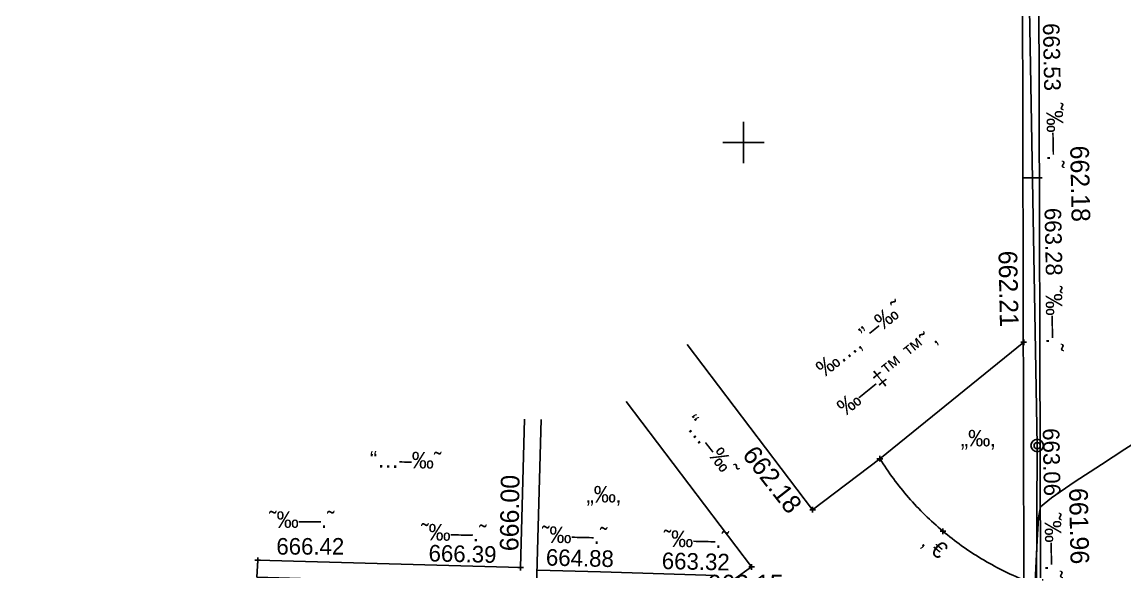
# Model space of a CAD drawing. Header units: millimetres. Extents: x 219878 to 220078, y 635585 to 635737.
# Drawn here: x 219932.61 to 219959.2, y 635689.64 to 635702.91 of the extents above; entities that cross this region are included whole.
import ezdxf
from ezdxf.enums import TextEntityAlignment as Align

# ---------------------------------------------------------------- set-up
doc = ezdxf.new("R2010")
doc.units = ezdxf.units.MM
doc.linetypes.add('DASHED2', pattern=[0.375, 0.25, -0.125])
doc.linetypes.add('HIDDEN', pattern=[9.524999999999999, 6.35, -3.175])
for name, color, linetype in [('1000', 7, 'Continuous'), ('1201', 7, 'Continuous'), ('1502', 7, 'Continuous'), ('1602', 240, 'Continuous'), ('1611', 240, 'Continuous'), ('2407', 4, 'HIDDEN'), ('2417', 70, 'HIDDEN'), ('2602', 4, 'Continuous'), ('2802', 3, 'DASHED2'), ('5251', 54, 'Continuous'), ('CONTPRINCIPAL', 8, 'Continuous')]:
    doc.layers.add(name, color=color, linetype=linetype)
doc.styles.add('HEBTXT', font='hebtxt')

# ---------------------------------------------------------------- blocks, each defined once
blk = doc.blocks.new('1611')
for radius in [0.6, 0.3]:
    blk.add_circle((0, 0), radius)
at = {"style": 'HEBTXT'}
blk.add_attdef('NUMBER', text='', height=2.2, dxfattribs=at).set_placement((0, 3.4), align=Align.CENTER)
at = {"style": 'HEBTXT', "flags": 1}
blk.add_attdef('D_NAME', text='', height=1.6, dxfattribs=at).set_placement((0, 1.2), align=Align.CENTER)
blk = doc.blocks.new('1502')
for points in [[(-0.274600758071756, 0), (0.274600758071756, 0)], [(0, 0.2746007581008598), (0, -0.2746007581008598)]]:
    blk.add_lwpolyline(points)
at = {"style": 'HEBTXT'}
blk.add_attdef('NAME', text='', height=1.6, dxfattribs=at).set_placement((0, 0.6), align=Align.CENTER)
blk.add_attdef('ELEV', text='', height=1.8, dxfattribs=at).set_placement((0, -0.6), align=Align.TOP_CENTER)
blk = doc.blocks.new('2802')
at = {"style": 'HEBTXT', "flags": 8}
blk.add_attdef('VEGETATION_TYPE', text='', height=1.6, dxfattribs=at).set_placement((0, 0.6), align=Align.CENTER)
blk = doc.blocks.new('2417')
at = {"style": 'HEBTXT', "flags": 8}
blk.add_attdef('COVER_TYPE', text='', height=1.6, dxfattribs=at).set_placement((0, 0.6), align=Align.CENTER)
blk = doc.blocks.new('2602')
at = {"style": 'HEBTXT'}
blk.add_attdef('HEIGHT', text='', height=1.6, dxfattribs=at).set_placement((-0.9, 0.6), align=Align.RIGHT)
at = {"style": 'HEBTXT', "flags": 8}
blk.add_attdef('FENCE_TYPE', (0.9, 0.6), '', height=1.6, dxfattribs=at)
blk = doc.blocks.new('1000')
at = {"style": 'HEBTXT'}
blk.add_attdef('DESC', text='', height=1.6, dxfattribs=at).set_placement((0, 0.6), align=Align.CENTER)
blk = doc.blocks.new('5251')
at = {"style": 'HEBTXT'}
blk.add_attdef('DESC', text='', height=1.6, dxfattribs=at).set_placement((0, 0.8), align=Align.CENTER)
at = {"style": 'HEBTXT', "flags": 1}
blk.add_attdef('TYPE', text='', height=1.6, dxfattribs=at).set_placement((0, -0.7999999999999998), align=Align.TOP_CENTER)
blk = doc.blocks.new('2407')
at = {"style": 'HEBTXT', "flags": 8}
blk.add_attdef('COVER_TYPE', text='', height=1.6, dxfattribs=at).set_placement((0, 0.6), align=Align.CENTER)

msp = doc.modelspace()

# ---------------------------------------------------------------- linework, layer by layer
at = {"layer": '1201'}
for p, q in [((219950, 635700.5), (219950, 635699.5)), ((219950.5, 635700), (219949.5, 635700))]:
    msp.add_line(p, q, dxfattribs=at)
at = {"layer": '1602'}
for points in [[(219946.055986384, 635736.7073817095), (219946.1399999997, 635730.6500000004), (219955.9900000002, 635730.6600000001), (219956.7000000002, 635714.2200000007), (219957.0800000001, 635692.6899999995), (219957.0499999998, 635685.8499999996), (219917.0700000003, 635686.7100000009), (219917.0700000003, 635704.7899999991), (219916.7627327874, 635736.7073817095)], [(219955.0499999998, 635659.4299999997), (219956.8700000001, 635671.9700000007), (219957.0499999998, 635685.8499999996), (219957.0800000001, 635692.6899999995), (219956.7000000002, 635714.2200000007)]]:
    msp.add_lwpolyline(points, dxfattribs=at)
at = {"layer": '2407'}
for points in [[(219948.6408233644, 635695.1299792707), (219951.665, 635691.142)], [(219956.756, 635695.182), (219953.287, 635692.372), (219951.665, 635691.142)]]:
    msp.add_lwpolyline(points, dxfattribs=at)
at = {"layer": '2407', "elevation": 662.147}
for points in [[(219947.1708233644, 635693.7499792707), (219950.195, 635689.762)], [(219950.195, 635689.762), (219949.339, 635689.157)]]:
    msp.add_lwpolyline(points, dxfattribs=at)
at = {"layer": '2417'}
msp.add_lwpolyline([(219956.7590012239, 635689.4470105163, -0.03875885466704414), (219955.7373132138, 635689.9597340999, -0.03875885463393079), (219954.807, 635690.624, -0.03939478242205419), (219953.9780308842, 635691.4380268557, -0.03939478242312194), (219953.287, 635692.372)], format="xyb", dxfattribs=at)
at = {"layer": '2602'}
for points in [[(219956.7234831071, 635703.8052092069), (219956.7590012239, 635689.4470105163)], [(219957.1234549653, 635703.8170802812), (219957.159, 635689.448)], [(219944.7243486552, 635693.3286823619), (219944.626, 635689.748)], [(219945.1241978593, 635693.3176999212), (219945.0134717487, 635689.2863785961)], [(219949.339, 635689.157), (219946.542, 635689.245), (219945.025, 635689.286), (219943.807, 635689.326), (219942.304, 635689.384), (219941.067, 635689.43), (219939.585, 635689.479), (219938.27, 635689.518), (219938.291, 635689.922), (219944.626, 635689.748)], [(219949.3515786883, 635689.5568021719), (219946.5536928338, 635689.6448300428), (219945.0369681387, 635689.6858226021), (219945.0212189542, 635689.6863398168)]]:
    msp.add_lwpolyline(points, dxfattribs=at)
at = {"layer": '2602', "elevation": 662.178}
msp.add_lwpolyline([(219957.135, 635699.15), (219956.7350012239, 635699.1490105164)], dxfattribs=at)
at = {"layer": 'CONTPRINCIPAL'}
msp.add_lwpolyline([(219957.016865, 635689.050812), (219957.04343, 635689.7286680001), (219957.07589, 635690.404633), (219957.114418, 635690.943939), (219957.159195, 635691.211884), (219957.420998, 635691.428589), (219957.972725, 635691.806946), (219958.626163, 635692.234589), (219959.1931, 635692.5992739999), (219959.485325, 635692.788727)], dxfattribs=at)

# ---------------------------------------------------------------- block references
at = {"layer": '1000'}
ref = msp.add_blockref('1000', (219954.3499446802, 635693.2330188963), dxfattribs=dict(at, xscale=0.2500000000000001, yscale=0.2500000000000001, zscale=0.2500000000000001, rotation=39.00856958084933))
ref.add_attrib('DESC', '‰…‚ ”–‰˜', dxfattribs={"layer": '0', "height": 0.4000000000000001, "rotation": 39.00856958084933, "style": 'HEBTXT'}).set_placement((219952.9344406449, 635695.120384634), align=Align.CENTER)
at = {"layer": '1502'}
ref = msp.add_blockref('1502', (219957.135, 635699.15, 662.178), dxfattribs=dict(at, xscale=0.25, yscale=0.25, zscale=0.25))
ref.add_attrib('ELEV', '662.18', dxfattribs={"layer": '0', "height": 0.45, "rotation": 271.1341775754396, "style": 'HEBTXT'}).set_placement((219958.3431941844, 635699.0099030149), align=Align.TOP_CENTER)
ref = msp.add_blockref('1502', (219956.756, 635695.182, 662.206), dxfattribs=dict(at, xscale=0.25, yscale=0.25, zscale=0.25))
ref.add_attrib('ELEV', '662.21', dxfattribs={"layer": '0', "height": 0.45, "rotation": 271.1341775754396, "style": 'HEBTXT'}).set_placement((219956.6146521419, 635696.4747801214), align=Align.TOP_CENTER)
ref = msp.add_blockref('1502', (219951.665, 635691.142, 662.181), dxfattribs=dict(at, xscale=0.25, yscale=0.25, zscale=0.25))
ref.add_attrib('ELEV', '662.18', dxfattribs={"layer": '0', "height": 0.45, "rotation": 308.0311009919026, "style": 'HEBTXT'}).set_placement((219950.87359808, 635692.0091497685), align=Align.TOP_CENTER)
at = {"layer": '1502', "xscale": 0.25, "yscale": 0.25, "zscale": 0.25}
for p in [(219953.287, 635692.372, 662.238), (219954.807, 635690.624, 662.109), (219938.291, 635689.922, 666.423)]:
    msp.add_blockref('1502', p, dxfattribs=at)
at = {"layer": '1502'}
ref = msp.add_blockref('1502', (219944.626, 635689.748, 666.004), dxfattribs=dict(at, xscale=0.25, yscale=0.25, zscale=0.25))
ref.add_attrib('ELEV', '666.00', dxfattribs={"layer": '0', "height": 0.45, "rotation": 89.11203979723402, "style": 'HEBTXT'}).set_placement((219944.1387195211, 635691.0657317945), align=Align.TOP_CENTER)
ref = msp.add_blockref('1502', (219957.159, 635689.448, 661.958), dxfattribs=dict(at, xscale=0.25, yscale=0.25, zscale=0.25))
ref.add_attrib('ELEV', '661.96', dxfattribs={"layer": '0', "height": 0.45, "rotation": 271.1341775754396, "style": 'HEBTXT'}).set_placement((219958.3168398846, 635690.7515643858), align=Align.TOP_CENTER)
ref = msp.add_blockref('1502', (219950.195, 635689.762, 662.147), dxfattribs=dict(at, xscale=0.25, yscale=0.25, zscale=0.25))
ref.add_attrib('ELEV', '662.15', dxfattribs={"layer": '0', "height": 0.45, "style": 'HEBTXT'}).set_placement((219950.0490780069, 635689.5737730974), align=Align.TOP_CENTER)
at = {"layer": '1611', "xscale": 0.25, "yscale": 0.25, "zscale": 0.25}
msp.add_blockref('1611', (219957.08, 635692.69), dxfattribs=at)
at = {"layer": '2407'}
ref = msp.add_blockref('2407', (219949.2278288031, 635691.0334407703), dxfattribs=dict(at, xscale=0.25, yscale=0.25, zscale=0.25, rotation=347.6538811093283))
ref.add_attrib('COVER_TYPE', '“…–‰˜', dxfattribs={"layer": '0', "height": 0.4000000000000001, "rotation": 308.0311009919026, "style": 'HEBTXT', "flags": 8}).set_placement((219949.0584205042, 635692.5550758903), align=Align.CENTER)
ref = msp.add_blockref('2407', (219941.6961207221, 635690.0368327429), dxfattribs=dict(at, xscale=0.25, yscale=0.25, zscale=0.25, rotation=347.6538811093283))
ref.add_attrib('COVER_TYPE', '“…–‰˜', dxfattribs={"layer": '0', "height": 0.4000000000000001, "rotation": 358.8212666249144, "style": 'HEBTXT', "flags": 8}).set_placement((219941.8503436134, 635692.1445922214), align=Align.CENTER)
at = {"layer": '2417'}
ref = msp.add_blockref('2417', (219955.3926165245, 635690.2708934124), dxfattribs=dict(at, xscale=0.2500000000000001, yscale=0.2500000000000001, zscale=0.2500000000000001, rotation=328.9114706835384))
ref.add_attrib('COVER_TYPE', '‚ €', dxfattribs={"layer": '0', "height": 0.4000000000000001, "rotation": 320.5535528841534, "style": 'HEBTXT', "flags": 8}).set_placement((219954.4891305988, 635690.1168282338), align=Align.CENTER)
at = {"layer": '2602'}
ref = msp.add_blockref('2602', (219957.1234549653, 635703.8170802812), dxfattribs=dict(at, xscale=0.25, yscale=0.25, zscale=0.25, rotation=271.1341775754396))
ref.add_attrib('FENCE_TYPE', '˜‰—.˜', (219957.2977898471, 635700.949072515), dxfattribs={"layer": '0', "height": 0.4, "rotation": 271.1341775754396, "style": 'HEBTXT', "flags": 8})
ref.add_attrib('HEIGHT', '663.53', dxfattribs={"layer": '0', "height": 0.4, "rotation": 271.1341775754396, "style": 'HEBTXT'}).set_placement((219957.2490617768, 635701.239825033), align=Align.RIGHT)
ref = msp.add_blockref('2602', (219957.1234549653, 635703.8170802812), dxfattribs=dict(at, xscale=0.25, yscale=0.25, zscale=0.25, rotation=271.1341775754396))
ref.add_attrib('FENCE_TYPE', '˜‰—.˜', (219957.2778791918, 635696.5324058827), dxfattribs={"layer": '0', "height": 0.4, "rotation": 271.1341775754396, "style": 'HEBTXT', "flags": 8})
ref.add_attrib('HEIGHT', '663.28', dxfattribs={"layer": '0', "height": 0.4, "rotation": 271.1341775754396, "style": 'HEBTXT'}).set_placement((219957.2888821505, 635696.7833688833), align=Align.RIGHT)
ref = msp.add_blockref('2602', (219957.159, 635689.448), dxfattribs=dict(at, xscale=0.25, yscale=0.25, zscale=0.25, rotation=271.1341775754396))
ref.add_attrib('FENCE_TYPE', '˜‰—.˜', (219957.2535882542, 635691.0595539765), dxfattribs={"layer": '0', "height": 0.4, "rotation": 271.1341775754396, "style": 'HEBTXT', "flags": 8})
ref.add_attrib('HEIGHT', '663.06', dxfattribs={"layer": '0', "height": 0.4, "rotation": 271.1341775754396, "style": 'HEBTXT'}).set_placement((219957.2446810261, 635691.4696058957), align=Align.RIGHT)
ref = msp.add_blockref('2602', (219939.2112054381, 635689.8591847526), dxfattribs=dict(at, xscale=0.25, yscale=0.25, zscale=0.25))
ref.add_attrib('FENCE_TYPE', '˜‰—.˜', (219938.5671475362, 635690.7038881065), dxfattribs={"layer": '0', "height": 0.4000000000000001, "style": 'HEBTXT', "flags": 8})
ref.add_attrib('HEIGHT', '666.42', dxfattribs={"layer": '0', "height": 0.4000000000000001, "style": 'HEBTXT'}).set_placement((219940.3766982308, 635690.058806385), align=Align.RIGHT)
ref = msp.add_blockref('2602', (219943.807, 635689.326), dxfattribs=dict(at, xscale=0.25, yscale=0.25, zscale=0.25, rotation=89.11203979723402))
ref.add_attrib('FENCE_TYPE', '˜‰—.˜', (219942.2250071907, 635690.4061697543), dxfattribs={"layer": '0', "height": 0.4, "rotation": 358.6952399546921, "style": 'HEBTXT', "flags": 8})
ref.add_attrib('HEIGHT', '666.39', dxfattribs={"layer": '0', "height": 0.4, "rotation": 358.6952399546921, "style": 'HEBTXT'}).set_placement((219944.0415036328, 635689.8593066396), align=Align.RIGHT)
ref = msp.add_blockref('2602', (219945.0369681387, 635689.6858226021), dxfattribs=dict(at, xscale=0.25, yscale=0.25, zscale=0.25, rotation=89.11203979723402))
ref.add_attrib('FENCE_TYPE', '˜‰—.˜', (219945.1387753886, 635690.347309822), dxfattribs={"layer": '0', "height": 0.4, "rotation": 358.6952399546921, "style": 'HEBTXT', "flags": 8})
ref.add_attrib('HEIGHT', '664.88', dxfattribs={"layer": '0', "height": 0.4, "rotation": 358.6952399546921, "style": 'HEBTXT'}).set_placement((219946.8699174485, 635689.7578029062), align=Align.RIGHT)
ref = msp.add_blockref('2602', (219949.3515786883, 635689.5568021719), dxfattribs=dict(at, xscale=0.25, yscale=0.25, zscale=0.25, rotation=89.11203979723402))
ref.add_attrib('FENCE_TYPE', '˜‰—.˜', (219948.0722039883, 635690.2493029746), dxfattribs={"layer": '0', "height": 0.4, "rotation": 358.6952399546921, "style": 'HEBTXT', "flags": 8})
ref.add_attrib('HEIGHT', '663.32', dxfattribs={"layer": '0', "height": 0.4, "rotation": 358.6952399546921, "style": 'HEBTXT'}).set_placement((219949.6636766697, 635689.6753026836), align=Align.RIGHT)
at = {"layer": '2802', "xscale": 0.25, "yscale": 0.25, "zscale": 0.25}
for p in [(219955.6534791231, 635692.5183506125), (219946.6292979948, 635691.1659472086)]:
    msp.add_blockref('2802', p, dxfattribs=at).add_auto_attribs({'VEGETATION_TYPE': '„‰‚'})
at = {"layer": '5251'}
ref = msp.add_blockref('5251', (219954.0451548223, 635692.9861294467), dxfattribs=dict(at, xscale=0.2500000000000001, yscale=0.2500000000000001, zscale=0.2500000000000001, rotation=39.00856958084933))
ref.add_attrib('DESC', '‰—‡™ ™˜‚', dxfattribs={"layer": '0', "height": 0.4000000000000001, "rotation": 39.00856958084933, "style": 'HEBTXT'}).set_placement((219953.5799944661, 635694.2982183292), align=Align.CENTER)

doc.saveas('drawing.dxf')
